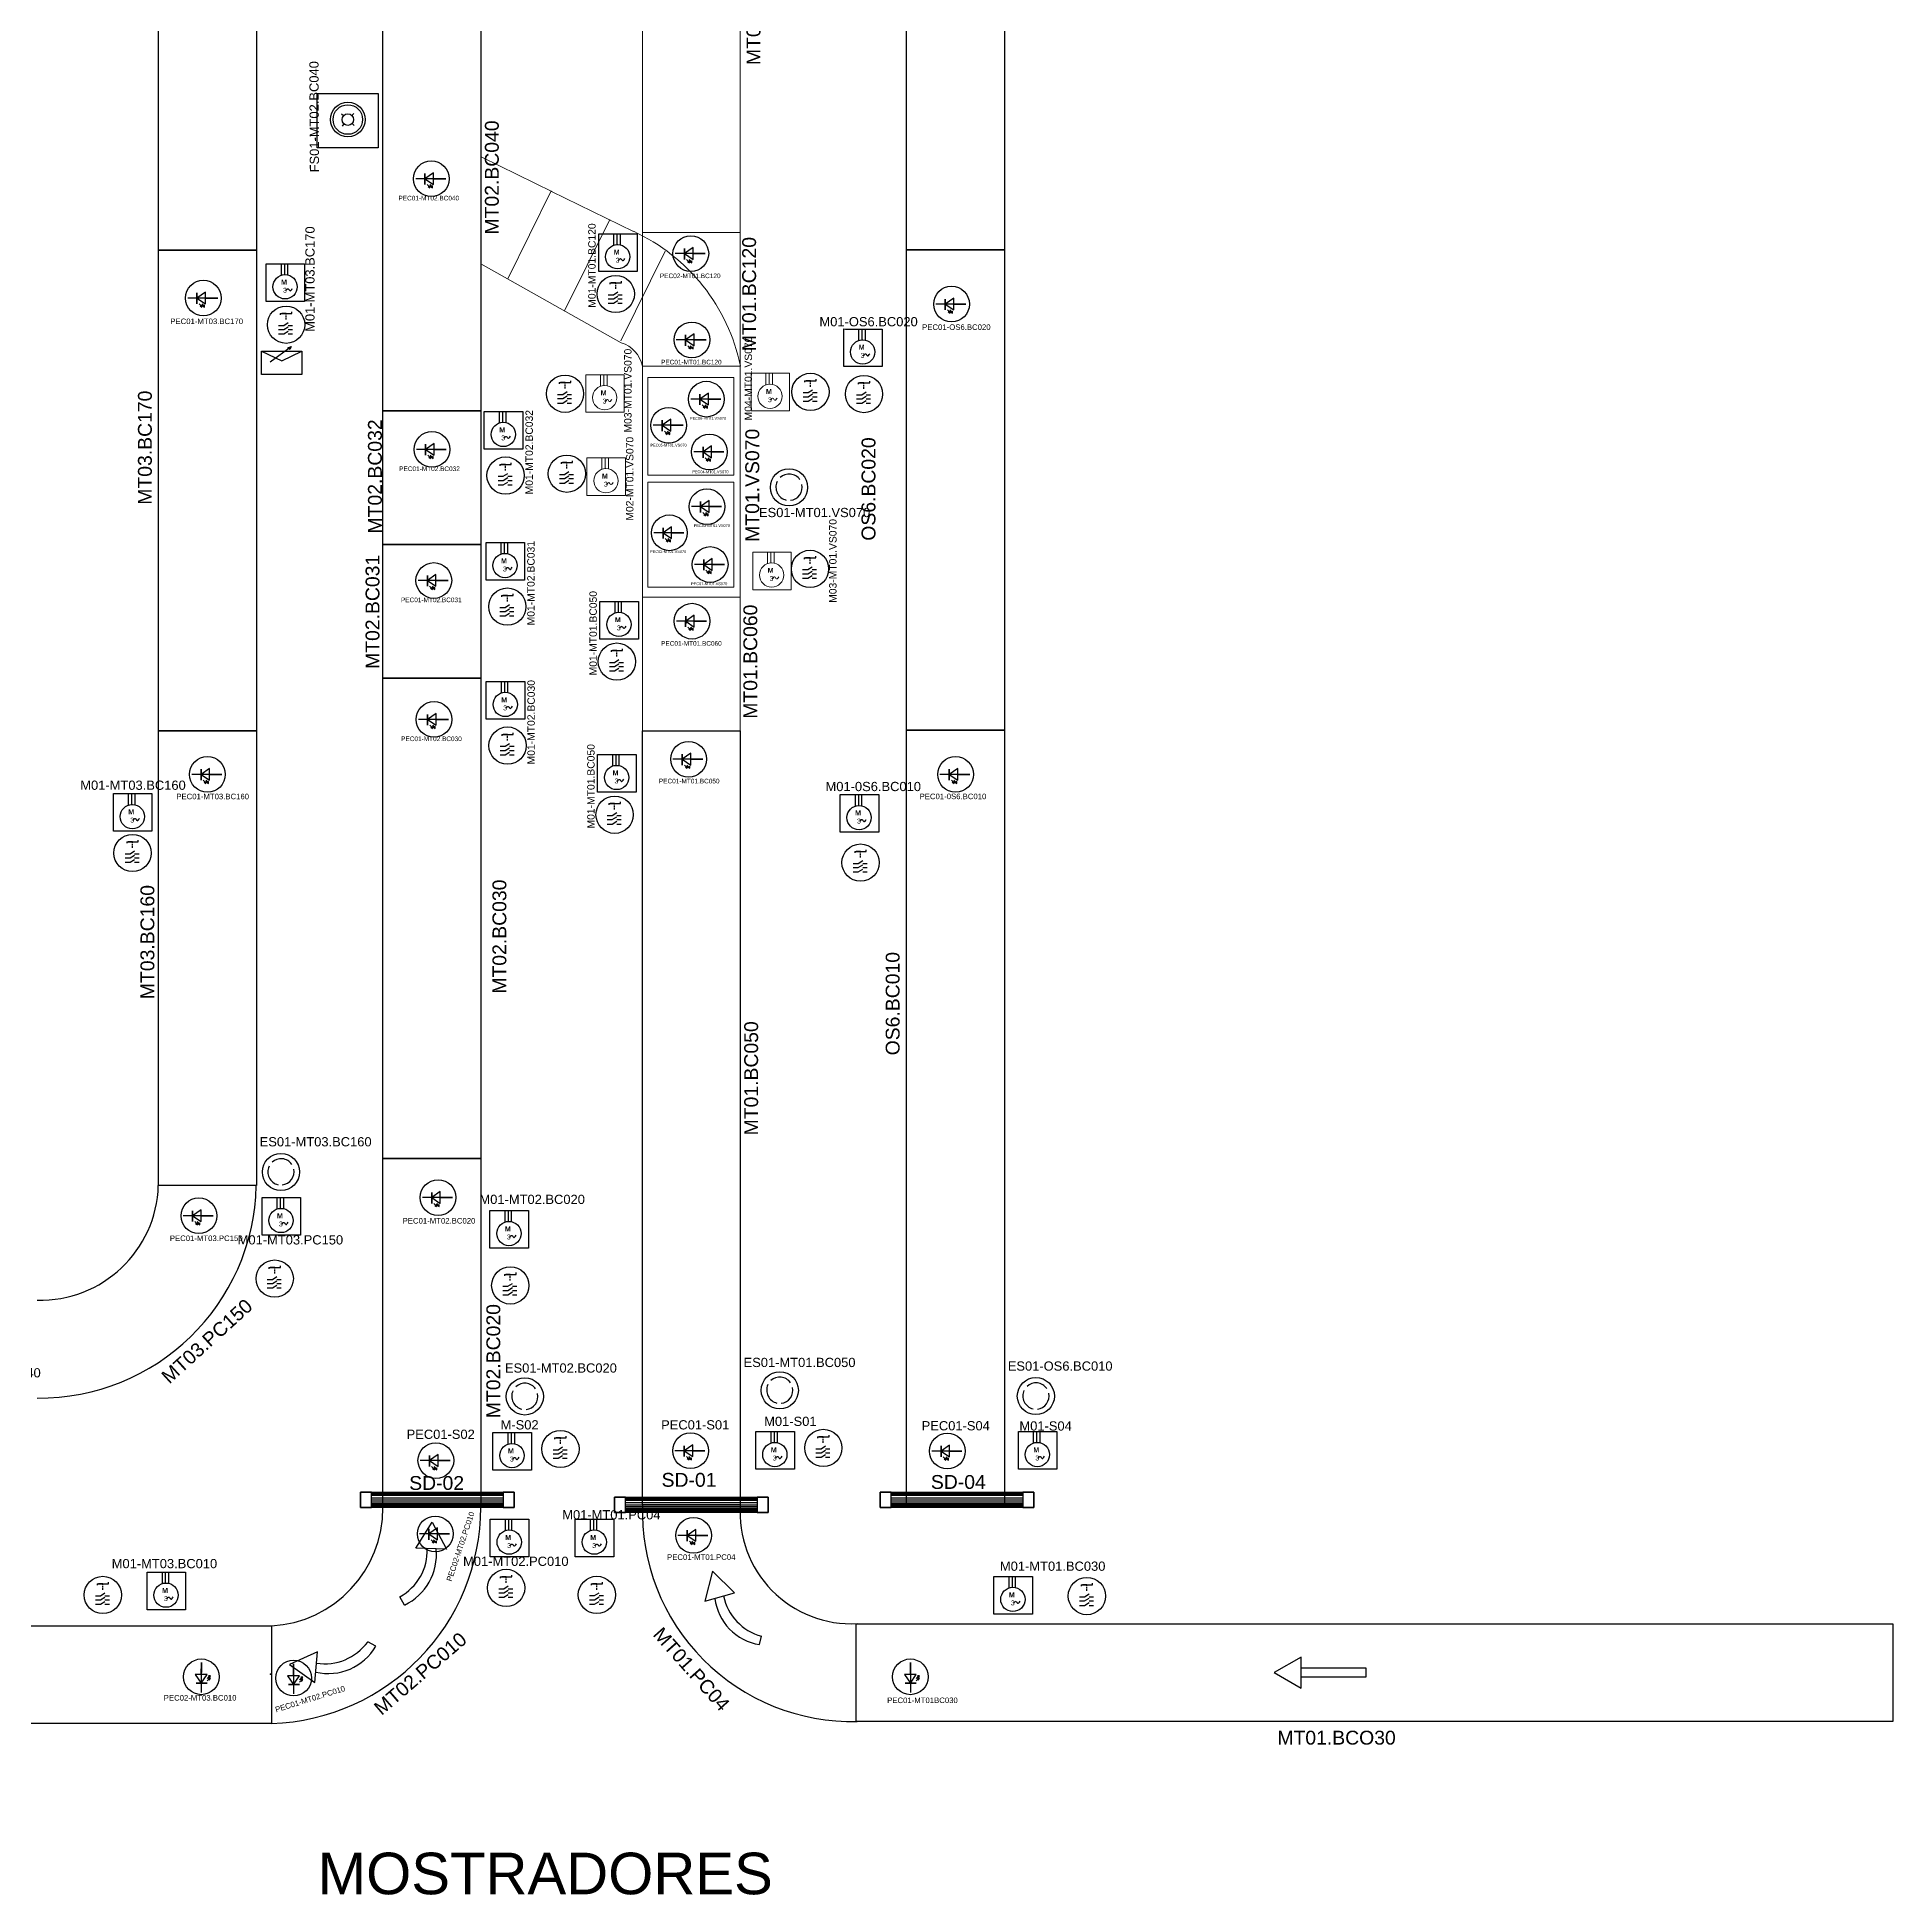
# Model space of a CAD drawing. Header units: inches. Extents: x 281601 to 402894, y -153394 to -58730.
# Drawn here: x 360888 to 380968, y -153237 to -133142 of the extents above; entities that cross this region are included whole.
import ezdxf

# ---------------------------------------------------------------- set-up
doc = ezdxf.new("R2010")
doc.units = ezdxf.units.IN
doc.linetypes.add('DASHED', pattern=[0.75, 0.5, -0.25])
doc.layers.add('BGH_BLK_DET_Snap points', color=254, linetype='Continuous', plot=False)
for name, color, linetype in [('Cortinas', 3, 'Continuous'), ('Desconector', 7, 'Continuous'), ('Motores', 7, 'Continuous'), ('PEC', 7, 'Continuous'), ('PEMERGENCIA', 1, 'Continuous'), ('VFrecuencia', 142, 'Continuous')]:
    doc.layers.add(name, color=color, linetype=linetype)
for name, color, linetype, lineweight in [('lin1', 253, 'Continuous', 0), ('NOMBRES', 7, 'Continuous', 0), ('NPE', 7, 'Continuous', 5), ('Num Motor', 7, 'Continuous', 0)]:
    doc.layers.add(name, color=color, linetype=linetype, lineweight=lineweight)
doc.styles.add('Annotative', font='arial.ttf', dxfattribs={"height": 250})
doc.styles.add('isocop', font='isocp.shx')

# ---------------------------------------------------------------- blocks, each defined once
blk = doc.blocks.new('Motor trifasico')
at = {"color": 116, "true_color": 0x136734}
for p, q in [((2057.25, 3405.53), (2057.25, 3406.32)), ((2057.25, 3406.32), (2058.13, 3406.31)), ((2064.88, 3406.27), (2064.88, 3400.48)), ((2066.56, 3406.31), (2066.56, 3400.77)), ((2068.17, 3406.26), (2068.17, 3400.66))]:
    blk.add_line(p, q, dxfattribs=at)
blk.add_lwpolyline([(2058.13, 3406.31), (2076.94, 3406.31), (2076.94, 3387.12), (2057.25, 3387.12), (2057.25, 3405.53)], dxfattribs=at)
blk.add_circle((2066.95, 3394.59), 6.2, dxfattribs=at)
blk.add_spline([(2067.37, 3392.62), (2068.46, 3393.62), (2069.38, 3392.62), (2070.64, 3393.7)], degree=3, dxfattribs=at)
at = {"color": 116, "true_color": 0x136734, "insert": (2063.76, 3398.24), "char_height": 2.5, "width": 4.4429, "attachment_point": 1, "style": 'isocop'}
blk.add_mtext('\\pxqc;{\\fLucida Sans|b1|i0|c0|p34; M\\P\\pq*;} {\\fLeelawadee|b0|i0|c0|p34;3}', dxfattribs=at)
blk = doc.blocks.new('Fotocelda')
at = {"color": 5}
for points in [[(1919.7, 3371.9), (1918.7, 3373), (1919.3, 3373), (1918.2, 3373.7), (1918.2, 3372.6), (1918.7, 3373)], [(1921.1, 3371.9), (1920, 3373), (1920.6, 3373), (1919.6, 3373.7), (1919.6, 3372.6), (1920, 3373)], [(1917.6, 3371.9), (1917.6, 3365.4), (1922.3, 3368.7), (1917.6, 3371.9), (1917.6, 3368.7), (1910.9, 3368.7), (1922.3, 3368.7), (1922.3, 3371.9), (1922.3, 3365.9), (1922.3, 3368.7), (1922.3, 3368.7), (1927.4, 3368.7)]]:
    blk.add_lwpolyline(points, dxfattribs=at)
blk.add_circle((1918.8, 3368.7), 9.83, dxfattribs=at)
blk = doc.blocks.new('Interruptor principal')
at = {"color": 32, "true_color": 0xcd6928}
for p, q in [((2036.1, 3395.16), (2037.63, 3395.16)), ((2036.58, 3398.7), (2040.03, 3398.7)), ((2036.58, 3398.7), (2036.58, 3398.29)), ((2037.63, 3395.16), (2038.95, 3396)), ((2038.95, 3395.16), (2040.27, 3395.16)), ((2040.03, 3398.7), (2040.03, 3399.22)), ((2036.1, 3393.91), (2037.63, 3393.91)), ((2036.1, 3392.6), (2037.63, 3392.6)), ((2037.63, 3393.91), (2038.95, 3394.75)), ((2037.63, 3392.6), (2038.95, 3393.43)), ((2038.95, 3393.91), (2040.27, 3393.91)), ((2038.95, 3392.6), (2040.27, 3392.6))]:
    blk.add_line(p, q, dxfattribs=at)
blk.add_line((2038.32, 3398.7), (2037, 3398.7))
at = {"color": 32, "linetype": 'DASHED', "true_color": 0xcd6928}
blk.add_line((2038.32, 3396.9), (2038.32, 3398.7), dxfattribs=at)
at = {"color": 32, "true_color": 0xcd6928}
blk.add_circle((2038.32, 3395.38), 5.57, dxfattribs=at)

msp = doc.modelspace()

# ---------------------------------------------------------------- linework, layer by layer
for p, q in [((364862, -150102), (364814, -150013)), ((364552, -150546), (364465, -150502)), ((368706, -150529), (368725, -150440))]:
    msp.add_line(p, q)
at = {"color": 177, "true_color": 0x293189, "elevation": 345}
for points in [[(371356, -135444), (370296, -135444), (370296, -122645), (371356, -122645)], [(371356, -140638), (370296, -140638), (370296, -135444), (371356, -135444)], [(371356, -149011), (370296, -149011), (370296, -140638), (371356, -140638)]]:
    msp.add_lwpolyline(points, close=True, dxfattribs=at)
at = {"color": 242, "true_color": 0xcd2027, "elevation": 345}
for points in [[(363260, -135445), (362200, -135445), (362200, -129009), (363260, -129009)], [(363260, -140645), (362200, -140645), (362200, -135445), (363260, -135445)], [(363260, -145565), (362200, -145565), (362200, -140645), (363260, -140645)]]:
    msp.add_lwpolyline(points, close=True, dxfattribs=at)
at = {"color": 4, "elevation": 345}
for points in [[(365689, -137184), (364630, -137184), (364630, -131988), (365689, -131988)], [(365689, -138630), (364630, -138630), (364630, -137184), (365689, -137184)], [(365689, -140075), (364630, -140075), (364630, -138630), (365689, -138630)], [(365689, -145271), (364630, -145271), (364630, -140075), (365689, -140075)], [(365689, -149046), (364630, -149046), (364630, -145271), (365689, -145271)], [(363424, -151385), (350521, -151385), (350521, -150327), (363424, -150327)]]:
    msp.add_lwpolyline(points, close=True, dxfattribs=at)
at = {"color": 8}
for points, elevation in [([(368497, -149017), (367438, -149017), (367438, -140644), (368497, -140644)], -184), ([(380968, -151362), (369750, -151362), (369750, -150304), (380968, -150304)], 343)]:
    msp.add_lwpolyline(points, close=True, dxfattribs=dict(at, elevation=elevation))
at = {"color": 8, "elevation": 289}
msp.add_lwpolyline([(367438, -149017, 0.431157), (369762, -151362)], format="xyb", dxfattribs=at)
for points, elevation in [([(365162, -149205), (365319, -149499), (364986, -149488)], 0), ([(368196, -149737), (368113, -150060), (368434, -149970)], 0), ([(363620, -150747), (363893, -150939), (363922, -150607)], 0), ([(374275, -150833), (374564, -151000), (374564, -150666)], 343), ([(375264, -150884), (374564, -150884), (374564, -150781), (375264, -150781)], 343)]:
    msp.add_lwpolyline(points, close=True, dxfattribs=dict(elevation=elevation))
at = {"color": 242, "true_color": 0xcd2027}
for centre, radius, start, end in [((360911, -145515, 195), 2349, 269.4318, 358.7782), ((360922, -145527, -417), 1278, 268.4765, 358.3277)]:
    msp.add_arc(centre, radius, start, end, dxfattribs=at)
at = {"color": 4}
for centre, radius, start, end in [((363346, -149042, 345), 2344, 271.9034, 359.9239), ((363356, -149055, 957), 1274, 273.0387, 0.4245)]:
    msp.add_arc(centre, radius, start, end, dxfattribs=at)
at = {"color": 8}
msp.add_arc((369698, -149101, 149), 1204, 175.9847, 273.0172, dxfattribs=at)
for centre, radius, start, end in [((364532, -149509), 578, 299.2201, 1.6407), ((364609, -149558), 600, 294.9608, 6.0286), ((368791, -149963), 573, 186.7231, 261.4886), ((368880, -149884), 578, 192.0169, 254.4375), ((363999, -150160), 578, 261.2515, 323.6721), ((364040, -150253), 590, 256.5321, 330.2482)]:
    msp.add_arc(centre, radius, start, end)
at = {"layer": 'BGH_BLK_DET_Snap points'}
msp.add_point((363414, -150849, 400), dxfattribs=at)
at = {"layer": 'Cortinas'}
for p, q in [((364505, -148890), (365931, -148890)), ((364505, -148900), (365931, -148900)), ((370129, -148890), (371555, -148890)), ((370129, -148900), (371555, -148900)), ((364505, -148915), (365931, -148915)), ((364505, -148941), (365931, -148941)), ((364505, -148965), (365931, -148965)), ((364505, -148986), (365931, -148986)), ((364505, -149003), (365931, -149003)), ((364505, -149016), (365931, -149016)), ((364505, -149031), (365931, -149031)), ((367255, -148942, 289), (368680, -148942, 289)), ((367255, -148952, 289), (368680, -148952, 289)), ((367255, -148967, 289), (368680, -148967, 289)), ((367255, -148993, 289), (368680, -148993, 289)), ((367255, -149017, 289), (368680, -149017, 289)), ((367255, -149038, 289), (368680, -149038, 289)), ((367255, -149055, 289), (368680, -149055, 289)), ((367255, -149068, 289), (368680, -149068, 289)), ((367255, -149083, 289), (368680, -149083, 289)), ((370129, -148915), (371555, -148915)), ((370129, -148941), (371555, -148941)), ((370129, -148965), (371555, -148965)), ((370129, -148986), (371555, -148986)), ((370129, -149003), (371555, -149003)), ((370129, -149016), (371555, -149016)), ((370129, -149031), (371555, -149031))]:
    msp.add_line(p, q, dxfattribs=at)
for points in [[(366050, -149049), (364386, -149049), (364386, -148882), (366050, -148882)], [(364505, -148882), (364386, -148882), (364386, -149049), (364505, -149049)], [(366050, -148882), (365931, -148882), (365931, -149049), (366050, -149049)], [(371674, -149049), (370010, -149049), (370010, -148882), (371674, -148882)], [(370129, -148882), (370010, -148882), (370010, -149049), (370129, -149049)], [(371674, -148882), (371555, -148882), (371555, -149049), (371674, -149049)]]:
    msp.add_lwpolyline(points, close=True, dxfattribs=at)
at = {"layer": 'Cortinas', "elevation": 289}
for points in [[(368800, -149101), (367135, -149101), (367135, -148934), (368800, -148934)], [(367255, -148934), (367135, -148934), (367135, -149101), (367255, -149101)], [(368800, -148934), (368680, -148934), (368680, -149101), (368800, -149101)]]:
    msp.add_lwpolyline(points, close=True, dxfattribs=at)
at = {"layer": 'lin1'}
for p, q in [((365699, -134440, -1202), (366463, -134814, -1202)), ((365980, -135756, -1202), (366449, -134806, -1202)), ((366455, -134811, -1202), (367340, -135243, -1202)), ((367084, -135113, -1202), (366595, -136101, -1202)), ((365689, -135594, -1564), (367207, -136448, 289)), ((367684, -135456, -1202), (367204, -136426, -1202))]:
    msp.add_line(p, q, dxfattribs=at)
for points, elevation in [([(367438, -135254), (368497, -135254), (368497, -136700), (367438, -136700)], 289), ([(367438, -136700), (368497, -136700), (368497, -139199), (367438, -139199)], 289), ([(367495, -136822), (368425, -136822), (368425, -137881), (367495, -137881)], -184), ([(367495, -137956), (368425, -137956), (368425, -139090), (367495, -139090)], -184), ([(367438, -139199), (368497, -139199), (368497, -140644), (367438, -140644)], -184)]:
    msp.add_lwpolyline(points, close=True, dxfattribs=dict(at, elevation=elevation))
at = {"layer": 'lin1', "color": 4, "elevation": -184}
for points in [[(368425, -137881), (367495, -137881), (367495, -136822), (368425, -136822)], [(368425, -139090), (367495, -139090), (367495, -137956), (368425, -137956)]]:
    msp.add_lwpolyline(points, close=True, dxfattribs=at)
at = {"layer": 'lin1'}
for centre, radius, start, end in [((366479, -137115, -513), 2061, 11.6188, 65.3124), ((367109, -136769, 289), 336, 11.9668, 73.0398)]:
    msp.add_arc(centre, radius, start, end, dxfattribs=at)
at = {"layer": 'Motores', "color": 0}
for p, q in [((364181, -133970), (364204, -133991)), ((364316, -133967), (364294, -133990)), ((364208, -134081), (364187, -134104)), ((364296, -134077), (364319, -134099))]:
    msp.add_line(p, q, dxfattribs=at)
msp.add_lwpolyline([(363917, -133752), (364579, -133752), (364579, -134338), (363917, -134338)], close=True, dxfattribs=at)
for centre, radius in [((364250, -134033), 188), ((364250, -134033), 160), ((364250, -134034), 62.9)]:
    msp.add_circle(centre, radius, dxfattribs=at)
at = {"layer": 'Num Motor', "elevation": 289}
msp.add_lwpolyline([(367438, -130489), (368497, -130489), (368497, -135254), (367438, -135254)], close=True, dxfattribs=at)
at = {"layer": 'Num Motor', "color": 1}
msp.add_circle((363526, -145418), 201, dxfattribs=at)
at = {"layer": 'PEMERGENCIA', "color": 1}
for centre in [(369024, -138012), (363526, -145418), (366165, -147846), (366165, -147846), (368924, -147780), (368924, -147780), (371695, -147842), (371695, -147842)]:
    msp.add_circle(centre, 201, dxfattribs=at)
for centre, radius, start, end in [((369025, -138010), 143, 155.3812, 257.1215), ((369025, -138010), 142, 34.6645, 132.9651), ((369025, -138011), 142, 275.9995, 11.9942), ((363527, -145416), 142, 34.6645, 132.9651), ((363527, -145416), 143, 155.3812, 257.1215), ((363526, -145416), 142, 275.9995, 11.9942), ((368924, -147779), 142, 34.6645, 132.9651), ((371696, -147841), 142, 34.6645, 132.9651), ((366166, -147844), 143, 155.3812, 257.1215), ((366165, -147845), 142, 34.6645, 132.9651), ((366165, -147845), 142, 275.9995, 11.9942), ((368925, -147778), 143, 155.3812, 257.1215), ((368924, -147779), 142, 275.9995, 11.9942), ((371696, -147840), 143, 155.3812, 257.1215), ((371696, -147841), 142, 275.9995, 11.9942)]:
    msp.add_arc(centre, radius, start, end, dxfattribs=at)
at = {"layer": 'VFrecuencia', "color": 141, "true_color": 0xadddf7}
msp.add_line((363411, -136655), (363636, -136490), dxfattribs=at)
for points in [[(363316, -136539), (363752, -136539), (363752, -136793), (363316, -136793)], [(363623, -136522), (363600, -136502), (363636, -136490)]]:
    msp.add_lwpolyline(points, close=True, dxfattribs=at)
msp.add_lwpolyline([(363316, -136539), (363536, -136642), (363752, -136539)], dxfattribs=at)

# ---------------------------------------------------------------- block references
at = {"layer": 'Desconector', "xscale": 36.22589640801436, "yscale": 36.22589640801436, "zscale": 36.22589640801436}
for p in [(293309, -258921), (289742, -259253, 768), (292760, -260000, 768), (295416, -259980, 768), (295995, -260003, 768), (292117, -260885), (292780, -260865, 768), (295411, -261895, 768), (292136, -262303), (293321, -262898), (292138, -263806), (293297, -264554), (288080, -264968), (295958, -265072), (289619, -269572), (292168, -269646), (292711, -271415), (295555, -271404), (287759, -272994), (292123, -272918), (293105, -272993), (298407, -273006)]:
    msp.add_blockref('Interruptor principal', p, dxfattribs=at)
at = {"layer": 'lin1', "color": 4, "xscale": 21.19265796742174, "yscale": 21.19265796742174, "zscale": 21.19265796742174}
for p in [(323225, -208982, -529), (325014, -208967, -529), (323239, -209881, -529), (325032, -210901, -529)]:
    msp.add_blockref('Motor trifasico', p, dxfattribs=at)
at = {"layer": 'Motores', "color": 2, "xscale": 21.19265796742174, "yscale": 21.19265796742174, "zscale": 21.19265796742174}
for p in [(323366, -207458, 689), (319767, -207783, 374), (326017, -208488, 768), (322128, -209380, 689), (322147, -210798, 689), (323379, -211435, 689), (322149, -212301, 689), (323354, -213091, 689), (318114, -213514, 689), (325978, -213525, 764), (319723, -217883), (322189, -218024, 331), (322222, -220426), (325066, -220415), (327907, -220415), (322192, -221362), (323112, -221362), (318479, -221936), (327642, -221982)]:
    msp.add_blockref('Motor trifasico', p, dxfattribs=at)
at = {"layer": 'PEC', "color": 5, "xscale": 19.66336690283918, "yscale": 19.66336690283918, "zscale": 19.66336690283918}
for p, rotation in [((402919, -68454, 345), 179.9692129002194), ((405727, -69264, 345), 179.9692129002194), ((400452, -69745, 345), 179.9692129002194), ((408548, -69810, 345), 179.9692129002194), ((405739, -70197, 345), 179.9692129002194), ((405895, -70838, 345), 179.9692129002194), ((405487, -71121, 345), 179.9692129002194), ((402926, -71382, 345), 179.9692129002194), ((405928, -71409, 345), 179.9692129002194), ((405902, -72001, 345), 179.9692129002194), ((405495, -72284, 345), 179.9692129002194), ((405936, -72627, 345), 179.9692129002194), ((402946, -72800, 345), 179.9692129002194), ((405740, -73240, 345), 179.9692129002194), ((402948, -74303, 345), 179.9692129002194), ((405703, -74733, 345), 179.9692129002194), ((400496, -74897, 345), 179.9692129002194), ((408592, -74897, 345), 179.9692129002194), ((402992, -79475), 179.9692129002194), ((400404, -79672), 179.9692129002194), ((405724, -82214, 345), 179.9692129002194), ((408503, -82217, 345), 179.9692129002194), ((402968, -82320, 345), 179.9692129002194), ((402962, -83113), 179.9692129002194), ((405757, -83129), 179.9692129002194), ((296445, -113113), 269.9692129002194), ((297444, -113127), 269.9692129002194), ((304117, -113113), 269.9692129002194)]:
    msp.add_blockref('Fotocelda', p, dxfattribs=dict(at, rotation=rotation))

# ---------------------------------------------------------------- texts
at = {"char_height": 150, "width": 55.01, "attachment_point": 1, "style": 'Annotative'}
for s, insert, rotation in [('MT01.BC130', (368564, -133444, 690), 90), ('MT02.BC040', (365733, -135277, 690), 90), ('\\pxt0;MT01.BC120', (368517, -136538, 690), 90), ('MT03.BC170', (361979, -138200, 690), 90), ('MT02.BC032', (364468, -138511, 690), 90), ('MT01.VS070', (368551, -138601, 690), 90), ('   OS6.BC020', (369809, -138589, 690), 90), ('MT02.BC031', (364442, -139976, 690), 90), ('\\pxt0;MT01.BC060', (368530, -140515, 690), 90), ('MT02.BC030', (365815, -143489, 690), 90), ('MT03.BC160', (362006, -143548, 690), 90), ('OS6.BC010', (370070, -144156, 690), 90), ('\\pxt0;MT01.BC050', (368539, -145022, 690), 90), ('MT03.PC150', (362218, -147607, 690), 42.2304), ('MT02.BC020', (365749, -148081, 690), 90), ('MT02.PC010', (364517, -151189, 345), 40.6874), ('MT01.PC04', (367655, -150327, 345), 311.4651)]:
    msp.add_mtext(s, dxfattribs=dict(at, insert=insert, rotation=rotation))
for s, insert in [('SD-02', (364914, -148707, 345)), ('SD-01', (367645, -148673, 345)), ('SD-04', (370559, -148696, 345)), ('MT01.BCO30', (374308, -151462, 345))]:
    msp.add_mtext(s, dxfattribs=dict(at, insert=insert))
at = {"layer": 'NOMBRES', "insert": (363839, -134605, -512), "char_height": 100, "width": 55.01, "attachment_point": 1, "rotation": 90.2932, "style": 'Annotative'}
msp.add_mtext('FS01-MT02.BC040', dxfattribs=at)
at = {"layer": 'NPE', "char_height": 100, "width": 55.01, "attachment_point": 1, "style": 'Annotative'}
for s, insert in [('ES01-MT01.VS070', (368699, -138234, 345)), ('ES01-MT03.BC160', (363296, -145041, 345)), ('ES01-MT02.BC020', (365950, -147488, 345)), ('ES01-MT01.BC050', (368532, -147428, 345)), ('ES01-OS6.BC010', (371391, -147467, 345))]:
    msp.add_mtext(s, dxfattribs=dict(at, insert=insert))
at = {"layer": 'Num Motor', "attachment_point": 1, "style": 'Annotative'}
for s, insert, char_height, width in [('PEC01-MT02.BC040', (364798, -134858), 50, 250), ('PEC02-MT01.BC120', (367627, -135699), 50, 250), ('PEC01-MT03.BC170', (362329, -136186), 60, 250), ('{\\H0.4x;M01-OS6.BC020}', (369353, -136170), 250, 250), ('PEC01-OS6.BC020', (370464, -136249), 60, 250), ('PEC01-MT01.BC120', (367639, -136632), 50, 250), ('PEC06-MT01.VS070', (367952, -137251), 30, 250), ('PEC05-MT01.VS070', (367525, -137541), 30, 250), ('PEC01-MT02.BC032', (364806, -137786), 50, 250), ('PEC04-MT01.VS070', (367978, -137829), 30, 250), ('PEC03-MT01.VS070', (367994, -138411), 30, 250), ('PEC02-MT01.VS070', (367521, -138692), 30, 250), ('PEC01-MT01.VS070', (367965, -139040), 30, 250), ('PEC01-MT02.BC031', (364825, -139204), 50, 250), ('PEC01-MT01.BC060', (367640, -139675), 50, 250), ('PEC01-MT02.BC030', (364827, -140707), 50, 250), ('{\\H0.4x;M01-MT03.BC160}', (361355, -141184), 250, 250), ('PEC01-MT01.BC050', (367616, -141164), 50, 250), ('{\\H0.4x;M01-0S6.BC010}', (369419, -141198), 250, 250), ('PEC01-MT03.BC160', (362394, -141326), 60, 250), ('PEC01-0S6.BC010', (370437, -141325), 60, 250), ('{\\H0.4x;M01-MT02.BC020}', (365674, -145664), 250, 250), ('PEC01-MT02.BC020', (364843, -145916), 60, 250), ('PEC01-MT03.PC150', (362324, -146105), 60, 250), ('{\\H0.4x;M01-MT03.PC150}', (363058, -146102), 250, 250), ('{\\H0.4x;PEC01-MT03.BC140}', (359615, -147540), 250, 250), ('{\\H0.4x;PEC01-S01}', (367640, -148103), 250, 250), ('{\\H0.4x;M01-S01}', (368755, -148065), 250, 250), ('{\\H0.4x;PEC01-S02}', (364886, -148205), 250, 250), ('{\\H0.4x;M-S02}', (365903, -148103), 250, 250), ('{\\H0.4x;PEC01-S04}', (370459, -148113), 250, 250), ('{\\H0.4x;M01-S04}', (371517, -148115), 250, 250), ('{\\H0.4x;M01-MT01.PC04}', (366570, -149076), 250, 250), ('{\\H0.4x;M01-MT03.BC010}', (361695, -149604), 250, 250), ('{\\H0.4x;M01-MT02.PC010}', (365497, -149579), 250, 250), ('PEC01-MT01.PC04', (367704, -149554), 60, 250), ('{\\H0.4x;M01-MT01.BC030}', (371306, -149632), 250, 250), ('PEC02-MT03.BC010', (362258, -151076), 60, 250), ('PEC01-MT01BC030', (370086, -151103), 60, 250), ('MOSTRADORES', (363924, -152781), 450, 398.54)]:
    msp.add_mtext(s, dxfattribs=dict(at, insert=insert, char_height=char_height, width=width))
at = {"layer": 'Num Motor', "width": 250, "attachment_point": 1, "style": 'Annotative'}
for s, insert, char_height, rotation in [('{\\H0.4x;M01-MT03.BC170}', (363790, -136330), 250, 90), ('M01-MT01.BC120', (366851, -136069), 80, 90), ('M04-MT01.VS070', (368544, -137288), 80, 90), ('M03-MT01.VS070', (367240, -137419), 80, 90), ('M01-MT02.BC032', (366172, -138088), 80, 90), ('M02-MT01.VS070', (367260, -138372), 80, 90), ('M03-MT01.VS070', (369458, -139261), 80, 90), ('M01-MT02.BC031', (366191, -139505), 80, 90), ('M01-MT01.BC050', (366864, -140046), 80, 90), ('M01-MT02.BC030', (366193, -141009), 80, 90), ('M01-MT01.BC050', (366840, -141702), 80, 90), ('PEC02-MT02.PC010', (365315, -149833), 60, 71.4283), ('PEC01-MT02.PC010', (363457, -151207), 60, 17.3118)]:
    msp.add_mtext(s, dxfattribs=dict(at, insert=insert, char_height=char_height, rotation=rotation))

doc.saveas('drawing.dxf')
